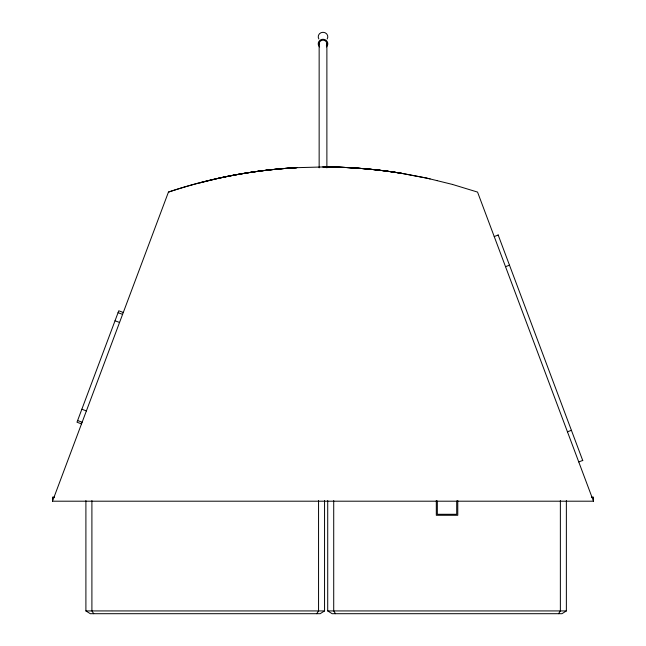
<?xml version="1.0" encoding="UTF-8"?>
<svg xmlns="http://www.w3.org/2000/svg" width="646" height="646" viewBox="0 0 646 646"><rect width="100%" height="100%" fill="white"/><g stroke="black" fill="none" stroke-linecap="round" stroke-linejoin="round"><path stroke-width="0.97" d="M591.453 497.137L593.472 497.137L593.472 501.199L52.528 501.199L168.445 192.088A456.916 426.061 0 0 1 296.74 167.677L323 166.967A489.046 489.046 0 0 1 401.424 173.29L427.119 178.191L452.588 184.465M316.734 613.7L318.559 610.93L318.559 500.602M558.548 613.7L560.365 610.93L560.365 500.602M324.558 500.602L324.558 610.93L320.158 613.7L90.303 613.7L85.902 610.93L85.902 500.602M566.364 500.602L566.364 610.93L561.972 613.7L332.109 613.7L327.716 610.93L327.716 500.602M494.23 236.541L498.187 235.055M505.527 266.677L509.484 265.191M567.446 431.803L571.411 430.317M578.751 461.93L582.708 460.453M199.84 182.883L218.865 178.191A487.924 487.924 0 0 1 296.74 167.677A470.805 453.185 0 0 0 168.445 192.088M54.547 497.137L52.528 497.137L52.528 501.199M85.902 610.93L324.558 610.93M327.716 610.93L566.364 610.93M427.184 178.191L401.376 173.29A470.805 453.185 0 0 0 323 166.967A456.916 426.061 0 0 1 401.441 173.298A488.78 488.78 0 0 0 323 166.967M428.581 178.546L430.107 178.918M436.454 180.492L436.914 180.605M452.539 184.457L477.555 192.088L593.472 501.199M123.297 312.47L118.775 310.774L76.987 422.209L81.509 423.905M118.065 312.672L122.587 314.376M115.028 320.763L119.55 322.459M81.856 409.225L86.378 410.921M77.617 420.538L82.139 422.234M335.532 613.7L333.716 610.93L333.716 500.602M93.727 613.7L91.902 610.93L91.902 500.602M498.106 234.837L582.789 460.671M457.772 500.505L457.772 515.282L436.308 515.282L436.308 500.505M456.698 500.981L456.698 514.289L437.334 514.289L437.334 500.981M326.884 43.75L326.884 167.863M319.148 43.75L319.148 167.863M319.625 46.916A4.797 4.474 0 0 1 319.625 40.593A4.797 4.474 0 0 1 326.408 40.593A4.797 4.474 0 0 1 326.408 46.916M319.285 44.687A3.868 3.601 0 0 1 323.517 40.181A3.868 3.601 0 0 1 326.359 45.559M318.858 39.01A4.797 4.474 0 0 1 323.016 32.3A4.797 4.474 0 0 1 327.175 39.01M218.865 178.191A487.988 487.988 0 0 1 296.764 167.677"/></g></svg>
